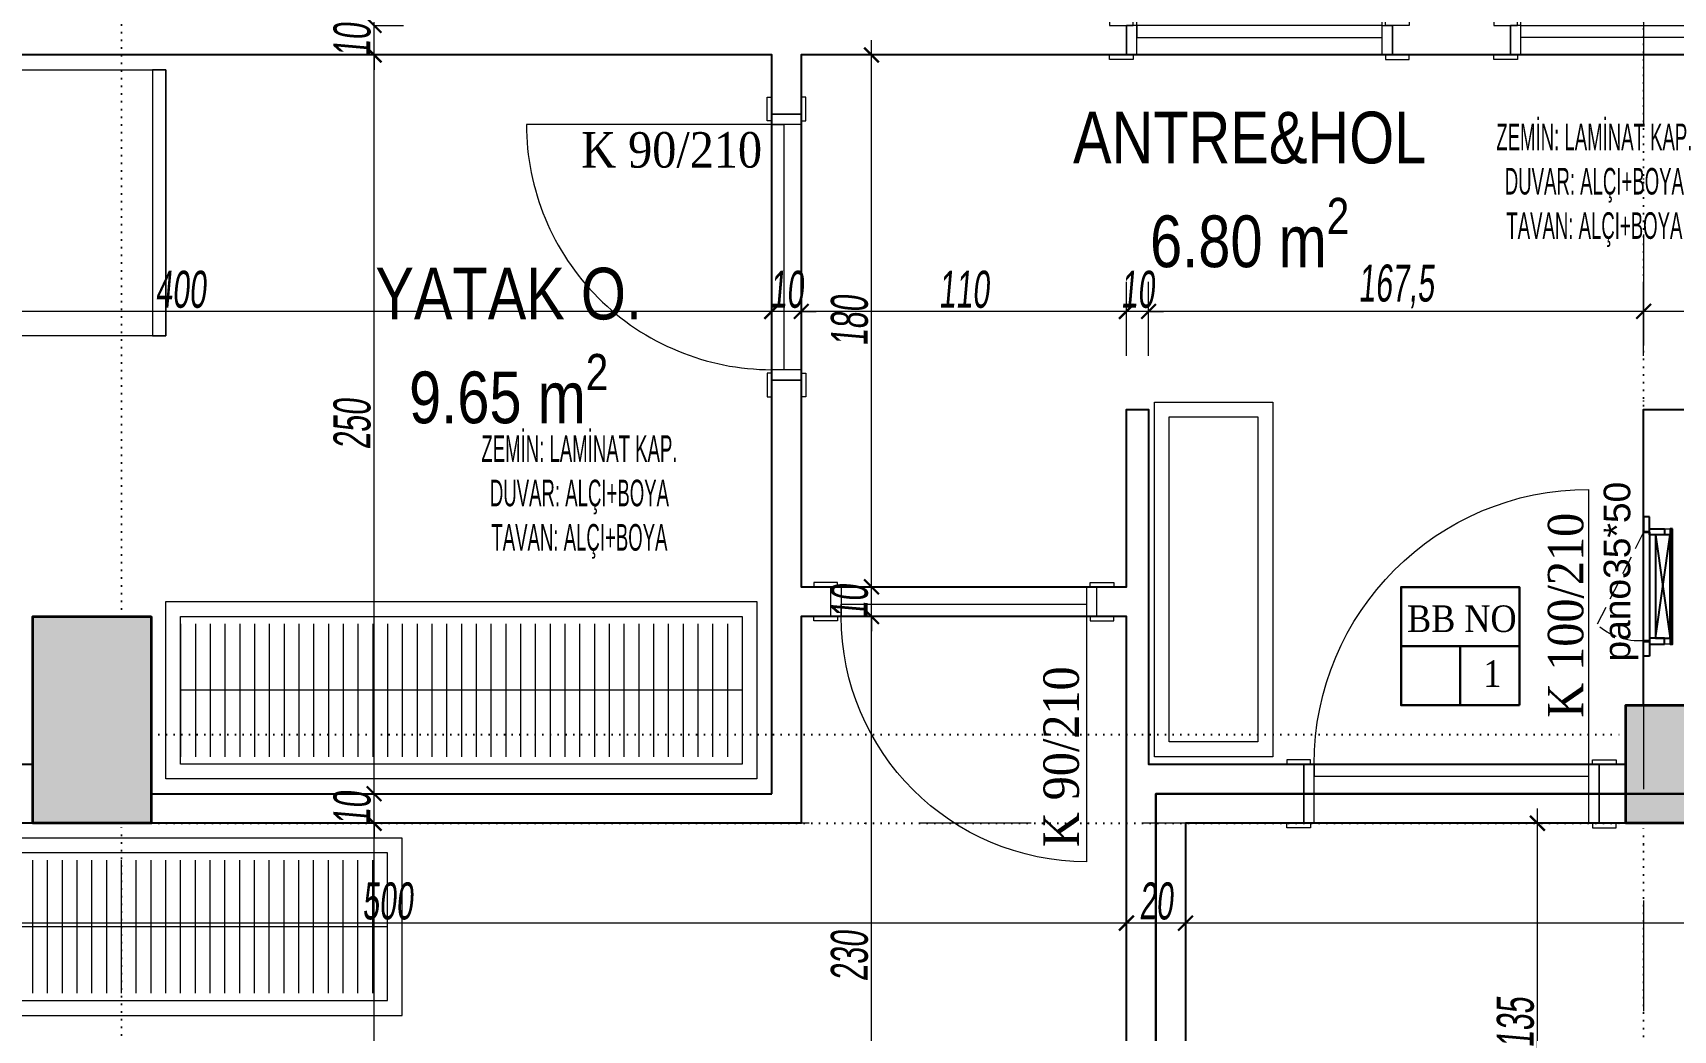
# Model space of a CAD drawing. Header units: millimetres. Extents: x -2145 to 33996, y -835 to 2363.
# Drawn here: x 11759 to 12314, y 175 to 512 of the extents above; entities that cross this region are included whole.
import ezdxf
from ezdxf.enums import TextEntityAlignment as Align

# ---------------------------------------------------------------- set-up
doc = ezdxf.new("R2010")
doc.units = ezdxf.units.MM
for name, pattern in [('DASHDOT', [1, 0.5, -0.25, 0, -0.25]), ('DOT', [0.25, 0, -0.25]), ('HIDDEN', [9.525, 6.35, -3.175])]:
    doc.linetypes.add(name, pattern=pattern)
for name, color, linetype in [('0 @ 1', 7, 'Continuous'), ('m_doğrama_ahşap', 25, 'Continuous'), ('m_tefriş_elektrik', 175, 'Continuous'), ('NET_KİRİŞ', 253, 'DOT'), ('NET_POZ', 41, 'Continuous'), ('T-MAH-AD', 7, 'Continuous')]:
    doc.layers.add(name, color=color, linetype=linetype)
doc.layers.add('ALAN', color=3, linetype='Continuous', lineweight=25, plot=False)
for name, color, linetype, lineweight in [('EMSAL HESAP', 1, 'Continuous', 30), ('M-INCE', 252, 'Continuous', 0), ('MM-TEFRIS', 173, 'Continuous', 5), ('NET_AKS', 251, 'DASHDOT', 9), ('NET_DUVAR', 150, 'Continuous', 18), ('NET_KAPI', 35, 'Continuous', 15), ('NET_KOLON_TARAMA', 8, 'Continuous', 0), ('NET_TAŞIYICI', 1, 'Continuous', 35), ('NET_ÖLÇÜ İÇ', 54, 'Continuous', 9), ('T-TEFRIS', 13, 'Continuous', 0), ('TEFRIS_TWA', 173, 'Continuous', 9), ('TEFRIS_TWA @ 1', 173, 'Continuous', 9)]:
    doc.layers.add(name, color=color, linetype=linetype, lineweight=lineweight)
doc.styles.add('ARIALTR', font='arial.ttf', dxfattribs={"width": 0.8, "height": 22.5})
doc.styles.add('BODRUM', font='swisscl.ttf', dxfattribs={"width": 0.8, "oblique": 5})
doc.styles.get("Standard").update_dxf_attribs({"font": 'arial.ttf'})
doc.styles.add('TGS SAYILAR', font='times.ttf', dxfattribs={"width": 0.7})
doc.dimstyles.new('olcu-50', dxfattribs={"dimscale": 0, "dimtxt": 12.5, "dimasz": 5, "dimexe": 10, "dimexo": 10, "dimgap": 1, "dimtad": 1, "dimdec": 1, "dimzin": 12, "dimtxsty": 'BODRUM', "dimblk": 'ARCHTICK', "dimcen": 8, "dimdle": 5, "dimclrd": 256, "dimclre": 256, "dimclrt": 256, "dimadec": 0, "dimazin": 2, "dimtfac": 1, "dimtdec": 1, "dimtix": 1, "dimtmove": 0, "dimatfit": 3, "dimldrblk": 'ARCHTICK', "dimfxl": 15, "dimfxlon": 1, "dimlwd": -1, "dimlwe": -1, "dimarcsym": 0})

# ---------------------------------------------------------------- blocks, each defined once
blk = doc.blocks.new('A$Cec846f78')
at = {"layer": 'NET_TAŞIYICI'}
for points in [[(-1620, 455), (-1620, 385), (-1660, 385), (-1660, 455)], [(-1051, 425), (-1051, 385), (-1121, 385), (-1121, 425)]]:
    blk.add_lwpolyline(points, close=True, dxfattribs=at)
blk = doc.blocks.new('A$Ca5374770')
at = {"layer": 'NET_KOLON_TARAMA'}
h = blk.add_hatch(dxfattribs=at)
h.set_pattern_fill('ANSI33', color=256)
h.paths.add_polyline_path([(1115, 0), (1115, 235), (1090, 235), (1090, 225), (1090, 0)])
h.paths.add_polyline_path([(890, 0), (890, 225), (890, 235), (865, 235), (865, 0)])
h.paths.add_polyline_path([(1580, 30), (1580, 0), (1660, 0), (1660, 30)])
h.paths.add_polyline_path([(1620, 455), (1620, 385), (1660, 385), (1660, 455)])
h.paths.add_polyline_path([(80, 950), (80, 980), (0, 980), (0, 950)])
h.paths.add_polyline_path([(1580, 980), (1580, 950), (1660, 950), (1660, 980)])
h.paths.add_polyline_path([(1035, 980), (1035, 950), (1115, 950), (1115, 980)])
h.paths.add_polyline_path([(625, 950), (625, 980), (545, 980), (545, 950)])
h.paths.add_polyline_path([(80, 0), (80, 30), (0, 30), (0, 0)])
h.paths.add_polyline_path([(1051, 425), (1051, 385), (1121, 385), (1121, 425)])
h.paths.add_polyline_path([(609, 385), (609, 425), (539, 425), (539, 385)])
h.paths.add_polyline_path([(585, 0), (585, 30), (505, 30), (505, 0)])
h.paths.add_polyline_path([(40, 385), (40, 455), (0, 455), (0, 385)])
at = {"layer": 'NET_TAŞIYICI', "xscale": -1}
blk.add_blockref('A$Cec846f78', (0, 0), dxfattribs=at)
blk = doc.blocks.new('*U2177')
at = {"layer": 'TEFRIS_TWA', "lineweight": 9}
for points in [[(120, 40), (120, 0), (0, 0), (0, 40)], [(120, 40), (120, 0), (0, 0), (0, 40)], [(115, 35), (115, 5), (5, 5), (5, 35)]]:
    blk.add_lwpolyline(points, close=True, dxfattribs=at)
blk = doc.blocks.new('*U614')
blk.add_line((-3.5, 0), (-3.5, -83))
for points in [[(-95.7, 10), (-87.7, 10), (-87.7, 11.5), (-95.7, 11.5)], [(5.7, 10), (-2.3, 10), (-2.3, 11.5), (5.7, 11.5)], [(-86.5, 0), (-90, 0), (-90, 10), (-86.5, 10)], [(-3.5, 0), (0, 0), (0, 10), (-3.5, 10)], [(-86.5, 4.1), (-3.5, 4.1), (-3.5, 0), (-86.5, 0)], [(-95.7, 0), (-87.7, 0), (-87.7, -1.5), (-95.7, -1.5)], [(5.7, 0), (-2.3, 0), (-2.3, -1.5), (5.7, -1.5)]]:
    blk.add_lwpolyline(points, close=True)
blk.add_lwpolyline([(-85.5, 10), (-4.5, 10)])
blk.add_arc((-3.5, 0), 83, 180, 270)
blk = doc.blocks.new('*U609')
at = {"layer": 'MM-TEFRIS'}
blk.add_line((30.69, 34.62), (45, 34.62), dxfattribs=at)
for points in [[(-45, 95), (-95, 95), (-95, 45), (-45, 45)], [(45, 95), (45, 90), (-45, 90), (-45, 95)], [(-45, 95), (45, 95), (45, -95), (-45, -95)], [(-45, 95), (45, 95), (45, -95), (-45, -95)], [(45, -95), (45, -90.5), (-45, -90.5), (-45, -95)]]:
    blk.add_lwpolyline(points, close=True, dxfattribs=at)
blk.add_lwpolyline([(-33.02, 78.3, -0.414214), (-29.02, 82.3), (29.02, 82.3, -0.414214), (33.02, 78.3), (33.02, 50.74, -0.414214), (29.02, 46.74), (-29.02, 46.74, -0.414214), (-33.02, 50.74)], format="xyb", close=True, dxfattribs=at)
blk.add_lwpolyline([(30.69, 34.62), (-30, -0.62), (-45, 17.38), (28.74, 34.62), (30.69, 34.62)], dxfattribs=at)
blk = doc.blocks.new('*U2224')
at = {"layer": 'TEFRIS_TWA', "lineweight": 9}
blk.add_line((195, 30), (5, 30), dxfattribs=at)
for points in [[(200, 60), (200, 0), (0, 0), (0, 60)], [(195, 55), (195, 5), (5, 5), (5, 55)]]:
    blk.add_lwpolyline(points, close=True, dxfattribs=at)
for points in [[(5, 52.5), (5, 7.5)], [(5, 52.5), (5, 7.5)], [(5, 52.5), (5, 7.5)], [(10, 52.5), (10, 7.5)], [(10, 52.5), (10, 7.5)], [(15, 52.5), (15, 7.5)], [(15, 52.5), (15, 7.5)], [(20, 52.5), (20, 7.5)], [(20, 52.5), (20, 7.5)], [(25, 52.5), (25, 7.5)], [(25, 52.5), (25, 7.5)], [(30, 52.5), (30, 7.5)], [(30, 52.5), (30, 7.5)], [(35, 52.5), (35, 7.5)], [(35, 52.5), (35, 7.5)], [(40, 52.5), (40, 7.5)], [(40, 52.5), (40, 7.5)], [(45, 52.5), (45, 7.5)], [(45, 52.5), (45, 7.5)], [(50, 52.5), (50, 7.5)], [(50, 52.5), (50, 7.5)], [(55, 52.5), (55, 7.5)], [(60, 52.5), (60, 7.5)], [(65, 52.5), (65, 7.5)], [(70, 52.5), (70, 7.5)], [(75, 52.5), (75, 7.5)], [(80, 52.5), (80, 7.5)], [(85, 52.5), (85, 7.5)], [(90, 52.5), (90, 7.5)], [(95, 52.5), (95, 7.5)], [(100, 52.5), (100, 7.5)], [(105, 52.5), (105, 7.5)], [(110, 52.5), (110, 7.5)], [(115, 52.5), (115, 7.5)], [(120, 52.5), (120, 7.5)], [(125, 52.5), (125, 7.5)], [(130, 52.5), (130, 7.5)], [(135, 52.5), (135, 7.5)], [(140, 52.5), (140, 7.5)], [(145, 52.5), (145, 7.5)], [(150, 52.5), (150, 7.5)], [(155, 52.5), (155, 7.5)], [(160, 52.5), (160, 7.5)], [(165, 52.5), (165, 7.5)], [(170, 52.5), (170, 7.5)], [(175, 52.5), (175, 7.5)], [(180, 52.5), (180, 7.5)], [(185, 52.5), (185, 7.5)], [(190, 52.5), (190, 7.5)], [(195, 52.5), (195, 7.5)], [(200, 52.5), (200, 7.5)]]:
    blk.add_lwpolyline(points, dxfattribs=at)
blk = doc.blocks.new('*U623')
at = {"layer": 'TEFRIS_TWA', "lineweight": 9}
blk.add_line((245, 30), (5, 30), dxfattribs=at)
for points in [[(250, 60), (250, 0), (0, 0), (0, 60)], [(245, 55), (245, 5), (5, 5), (5, 55)]]:
    blk.add_lwpolyline(points, close=True, dxfattribs=at)
for points in [[(5, 52.5), (5, 7.5)], [(5, 52.5), (5, 7.5)], [(5, 52.5), (5, 7.5)], [(10, 52.5), (10, 7.5)], [(10, 52.5), (10, 7.5)], [(15, 52.5), (15, 7.5)], [(15, 52.5), (15, 7.5)], [(20, 52.5), (20, 7.5)], [(20, 52.5), (20, 7.5)], [(25, 52.5), (25, 7.5)], [(25, 52.5), (25, 7.5)], [(30, 52.5), (30, 7.5)], [(30, 52.5), (30, 7.5)], [(35, 52.5), (35, 7.5)], [(35, 52.5), (35, 7.5)], [(40, 52.5), (40, 7.5)], [(40, 52.5), (40, 7.5)], [(45, 52.5), (45, 7.5)], [(45, 52.5), (45, 7.5)], [(50, 52.5), (50, 7.5)], [(50, 52.5), (50, 7.5)], [(55, 52.5), (55, 7.5)], [(60, 52.5), (60, 7.5)], [(65, 52.5), (65, 7.5)], [(70, 52.5), (70, 7.5)], [(75, 52.5), (75, 7.5)], [(80, 52.5), (80, 7.5)], [(85, 52.5), (85, 7.5)], [(90, 52.5), (90, 7.5)], [(95, 52.5), (95, 7.5)], [(100, 52.5), (100, 7.5)], [(105, 52.5), (105, 7.5)], [(110, 52.5), (110, 7.5)], [(115, 52.5), (115, 7.5)], [(120, 52.5), (120, 7.5)], [(125, 52.5), (125, 7.5)], [(130, 52.5), (130, 7.5)], [(135, 52.5), (135, 7.5)], [(140, 52.5), (140, 7.5)], [(145, 52.5), (145, 7.5)], [(150, 52.5), (150, 7.5)], [(155, 52.5), (155, 7.5)], [(160, 52.5), (160, 7.5)], [(165, 52.5), (165, 7.5)], [(170, 52.5), (170, 7.5)], [(175, 52.5), (175, 7.5)], [(180, 52.5), (180, 7.5)], [(185, 52.5), (185, 7.5)], [(190, 52.5), (190, 7.5)], [(195, 52.5), (195, 7.5)], [(200, 52.5), (200, 7.5)], [(205, 52.5), (205, 7.5)], [(210, 52.5), (210, 7.5)], [(215, 52.5), (215, 7.5)], [(220, 52.5), (220, 7.5)], [(225, 52.5), (225, 7.5)], [(230, 52.5), (230, 7.5)], [(235, 52.5), (235, 7.5)], [(240, 52.5), (240, 7.5)], [(245, 52.5), (245, 7.5)], [(250, 52.5), (250, 7.5)]]:
    blk.add_lwpolyline(points, dxfattribs=at)
blk = doc.blocks.new('*U439')
blk.add_line((-3.5, 0), (-3.5, -93))
for points in [[(-105.7, 20), (-97.7, 20), (-97.7, 21.5), (-105.7, 21.5)], [(-96.5, 0), (-100, 0), (-100, 20), (-96.5, 20)], [(-3.5, 0), (0, 0), (0, 20), (-3.5, 20)], [(5.7, 20), (-2.3, 20), (-2.3, 21.5), (5.7, 21.5)], [(-96.5, 4.1), (-3.5, 4.1), (-3.5, 0), (-96.5, 0)], [(-105.7, 0), (-97.7, 0), (-97.7, -1.5), (-105.7, -1.5)], [(5.7, 0), (-2.3, 0), (-2.3, -1.5), (5.7, -1.5)]]:
    blk.add_lwpolyline(points, close=True)
blk.add_lwpolyline([(-95.5, 20), (-4.5, 20)])
blk.add_arc((-3.5, 0), 93, 180, 270)
blk = doc.blocks.new('*U624')
blk.add_line((-86.5, 0), (-86.5, -83))
for points in [[(-95.7, 10), (-87.7, 10), (-87.7, 11.5), (-95.7, 11.5)], [(5.7, 10), (-2.3, 10), (-2.3, 11.5), (5.7, 11.5)], [(-86.5, 0), (-90, 0), (-90, 10), (-86.5, 10)], [(-3.5, 0), (0, 0), (0, 10), (-3.5, 10)], [(-86.5, 4.1), (-3.5, 4.1), (-3.5, 0), (-86.5, 0)], [(-95.7, 0), (-87.7, 0), (-87.7, -1.5), (-95.7, -1.5)], [(5.7, 0), (-2.3, 0), (-2.3, -1.5), (5.7, -1.5)]]:
    blk.add_lwpolyline(points, close=True)
blk.add_lwpolyline([(-85.5, 10), (-4.5, 10)])
blk.add_arc((-86.5, 0), 83, 270, 360)
blk = doc.blocks.new('*U625')
blk.add_line((-3.5, 0), (-3.5, 83))
for points in [[(-95.7, 0), (-87.7, 0), (-87.7, 1.5), (-95.7, 1.5)], [(-86.5, 0), (-90, 0), (-90, -10), (-86.5, -10)], [(-86.5, -4.1), (-3.5, -4.1), (-3.5, 0), (-86.5, 0)], [(-3.5, 0), (0, 0), (0, -10), (-3.5, -10)], [(5.7, 0), (-2.3, 0), (-2.3, 1.5), (5.7, 1.5)], [(-95.7, -10), (-87.7, -10), (-87.7, -11.5), (-95.7, -11.5)], [(5.7, -10), (-2.3, -10), (-2.3, -11.5), (5.7, -11.5)]]:
    blk.add_lwpolyline(points, close=True)
blk.add_lwpolyline([(-85.5, -10), (-4.5, -10)])
blk.add_arc((-3.5, 0), 83, 90, 180)
blk = doc.blocks.new('elk_pano_35x90')
for p, q in [((-17.5, 5), (17.5, 0)), ((17.5, 5), (-17.5, 0))]:
    blk.add_line(p, q)
for points in [[(-19.5, -0.8), (-19.5, 0), (19.5, 0), (19.5, -0.8)], [(-17.5, 5), (17.5, 5), (17.5, 0), (-17.5, 0)]]:
    blk.add_lwpolyline(points, close=True)
blk = doc.blocks.new('A$C6E772DF1')
at = {"layer": 'M-INCE', "linetype": 'HIDDEN'}
blk.add_line((-18.4, 14.8), (12.99, 30.56, 0), dxfattribs=at)
blk.add_arc((-3.19, 16.2, 0), 21.64, 356.3153, 41.5793, dxfattribs=at)
at = {"layer": 'm_doğrama_ahşap'}
for points in [[(-23.6, 12.8), (-23.6, 14.8), (-18.6, 14.8), (-18.6, 12.8)], [(-19.5, 7.8), (-17.5, 7.8), (-17.5, 12.8), (-19.5, 12.8)], [(19.5, 7.8), (17.5, 7.8), (17.5, 12.8), (19.5, 12.8)], [(23.6, 12.8), (23.6, 14.8), (18.6, 14.8), (18.6, 12.8)]]:
    blk.add_lwpolyline(points, close=True, dxfattribs=at)
at = {"layer": 'm_doğrama_ahşap', "elevation": 0}
blk.add_lwpolyline([(18.4, 14.8), (-18.4, 14.8), (-18.4, 12.8), (18.4, 12.8)], close=True, dxfattribs=at)
at = {"layer": 'm_tefriş_elektrik', "rotation": 359.9999653895172}
blk.add_blockref('elk_pano_35x90', (0, 5.8), dxfattribs=at)
blk = doc.blocks.new('A$Cb9b20b1b')
at = {"layer": 'NET_KİRİŞ', "ltscale": 10}
for p, q in [((225, 190), (225, 715)), ((740, 220), (740, 715)), ((730, 180), (231, 180)), ((225, 0), (225, 150)), ((730, 150), (231, 150)), ((740, -205), (740, 150))]:
    blk.add_line(p, q, dxfattribs=at)
blk = doc.blocks.new('A$C5ec6af74')
at = {"layer": 'NET_AKS', "ltscale": 75}
for p, q in [((-320, 1185), (-320, -185)), ((1125, 385), (-1195, 385))]:
    blk.add_line(p, q, dxfattribs=at)
blk = doc.blocks.new('_ArchTick')
at = {"color": 0, "linetype": 'ByBlock', "const_width": 0.15}
blk.add_lwpolyline([(-0.5, -0.5), (0.5, 0.5)], dxfattribs=at)
blk = doc.blocks.new('*D1093')
at = {"layer": 'Defpoints', "color": 0, "transparency": 16777216}
for p in [(12304.48, 417.83), (12364.48, 417.83), (12304.48, 384.61)]:
    blk.add_point(p, dxfattribs=at)
at = {"layer": 'NET_ÖLÇÜ İÇ', "transparency": 16777216}
for p, q in [((12304.48, 402.83), (12304.48, 427.83)), ((12364.48, 417.83), (12364.48, 427.83)), ((12369.48, 417.83), (12299.48, 417.83))]:
    blk.add_line(p, q, dxfattribs=at)
at = {"layer": 'NET_ÖLÇÜ İÇ', "transparency": 16777216, "xscale": 5, "yscale": 5, "zscale": 5, "rotation": 180}
blk.add_blockref('_ArchTick', (12304.48, 417.83), dxfattribs=at)
at = {"layer": 'NET_ÖLÇÜ İÇ', "transparency": 16777216, "xscale": 5, "yscale": 5, "zscale": 5}
blk.add_blockref('_ArchTick', (12364.48, 417.83), dxfattribs=at)
at = {"layer": 'NET_ÖLÇÜ İÇ', "transparency": 16777216, "insert": (12334.48, 425.23), "char_height": 12.5, "attachment_point": 5, "style": 'BODRUM'}
blk.add_mtext('60', dxfattribs=at)
blk = doc.blocks.new('*D1094')
at = {"layer": 'Defpoints', "color": 0, "transparency": 16777216}
for p in [(12136.98, 417.83), (12136.98, 384.61), (12304.48, 384.61)]:
    blk.add_point(p, dxfattribs=at)
at = {"layer": 'NET_ÖLÇÜ İÇ', "transparency": 16777216}
for p, q in [((12136.98, 402.83), (12136.98, 427.83)), ((12304.48, 402.83), (12304.48, 427.83)), ((12309.48, 417.83), (12131.98, 417.83))]:
    blk.add_line(p, q, dxfattribs=at)
at = {"layer": 'NET_ÖLÇÜ İÇ', "transparency": 16777216, "xscale": 5, "yscale": 5, "zscale": 5, "rotation": 180}
blk.add_blockref('_ArchTick', (12136.98, 417.83), dxfattribs=at)
at = {"layer": 'NET_ÖLÇÜ İÇ', "transparency": 16777216, "xscale": 5, "yscale": 5, "zscale": 5}
blk.add_blockref('_ArchTick', (12304.48, 417.83), dxfattribs=at)
at = {"layer": 'NET_ÖLÇÜ İÇ', "transparency": 16777216, "insert": (12220.73, 426.26), "char_height": 12.5, "attachment_point": 5, "style": 'BODRUM'}
blk.add_mtext('167,5', dxfattribs=at)
blk = doc.blocks.new('*D1095')
at = {"layer": 'Defpoints', "color": 0, "transparency": 16777216}
for p in [(12129.48, 417.83), (12129.48, 384.61), (12136.98, 384.61)]:
    blk.add_point(p, dxfattribs=at)
at = {"layer": 'NET_ÖLÇÜ İÇ', "transparency": 16777216}
for p, q in [((12129.48, 402.83), (12129.48, 427.83)), ((12136.98, 402.83), (12136.98, 427.83)), ((12129.48, 417.83), (12124.48, 417.83)), ((12136.98, 417.83), (12129.48, 417.83)), ((12136.98, 417.83), (12141.98, 417.83))]:
    blk.add_line(p, q, dxfattribs=at)
at = {"layer": 'NET_ÖLÇÜ İÇ', "transparency": 16777216, "xscale": 5, "yscale": 5, "zscale": 5}
blk.add_blockref('_ArchTick', (12129.48, 417.83), dxfattribs=at)
at = {"layer": 'NET_ÖLÇÜ İÇ', "transparency": 16777216, "xscale": 5, "yscale": 5, "zscale": 5, "rotation": 180}
blk.add_blockref('_ArchTick', (12136.98, 417.83), dxfattribs=at)
at = {"layer": 'NET_ÖLÇÜ İÇ', "transparency": 16777216, "insert": (12133.23, 425.23), "char_height": 12.5, "attachment_point": 5, "style": 'BODRUM'}
blk.add_mtext('10', dxfattribs=at)
blk = doc.blocks.new('*D1096')
at = {"layer": 'Defpoints', "color": 0, "transparency": 16777216}
for p in [(12019.48, 417.83), (12019.48, 417.83), (12129.48, 384.61)]:
    blk.add_point(p, dxfattribs=at)
at = {"layer": 'NET_ÖLÇÜ İÇ', "transparency": 16777216}
for p, q in [((12019.48, 417.83), (12019.48, 427.83)), ((12129.48, 402.83), (12129.48, 427.83)), ((12134.48, 417.83), (12014.48, 417.83))]:
    blk.add_line(p, q, dxfattribs=at)
at = {"layer": 'NET_ÖLÇÜ İÇ', "transparency": 16777216, "xscale": 5, "yscale": 5, "zscale": 5, "rotation": 180}
blk.add_blockref('_ArchTick', (12019.48, 417.83), dxfattribs=at)
at = {"layer": 'NET_ÖLÇÜ İÇ', "transparency": 16777216, "xscale": 5, "yscale": 5, "zscale": 5}
blk.add_blockref('_ArchTick', (12129.48, 417.83), dxfattribs=at)
at = {"layer": 'NET_ÖLÇÜ İÇ', "transparency": 16777216, "insert": (12074.48, 425.23), "char_height": 12.5, "attachment_point": 5, "style": 'BODRUM'}
blk.add_mtext('110', dxfattribs=at)
blk = doc.blocks.new('*D1097')
at = {"layer": 'Defpoints', "color": 0, "transparency": 16777216}
for p in [(12009.48, 417.83), (12009.48, 417.83), (12019.48, 417.83)]:
    blk.add_point(p, dxfattribs=at)
at = {"layer": 'NET_ÖLÇÜ İÇ', "transparency": 16777216}
for p, q in [((12009.48, 417.83), (12009.48, 427.83)), ((12019.48, 417.83), (12019.48, 427.83)), ((12009.48, 417.83), (12004.48, 417.83)), ((12019.48, 417.83), (12009.48, 417.83)), ((12019.48, 417.83), (12024.48, 417.83))]:
    blk.add_line(p, q, dxfattribs=at)
at = {"layer": 'NET_ÖLÇÜ İÇ', "transparency": 16777216, "xscale": 5, "yscale": 5, "zscale": 5}
blk.add_blockref('_ArchTick', (12009.48, 417.83), dxfattribs=at)
at = {"layer": 'NET_ÖLÇÜ İÇ', "transparency": 16777216, "xscale": 5, "yscale": 5, "zscale": 5, "rotation": 180}
blk.add_blockref('_ArchTick', (12019.48, 417.83), dxfattribs=at)
at = {"layer": 'NET_ÖLÇÜ İÇ', "transparency": 16777216, "insert": (12014.48, 425.23), "char_height": 12.5, "attachment_point": 5, "style": 'BODRUM'}
blk.add_mtext('10', dxfattribs=at)
blk = doc.blocks.new('*D1098')
at = {"layer": 'Defpoints', "color": 0, "transparency": 16777216}
for p in [(11609.48, 424.61), (11609.48, 417.83), (12009.48, 417.83)]:
    blk.add_point(p, dxfattribs=at)
at = {"layer": 'NET_ÖLÇÜ İÇ', "transparency": 16777216}
for p, q in [((12009.48, 417.83), (12009.48, 427.83)), ((12014.48, 417.83), (11604.48, 417.83)), ((11609.48, 417.83), (11609.48, 407.83))]:
    blk.add_line(p, q, dxfattribs=at)
at = {"layer": 'NET_ÖLÇÜ İÇ', "transparency": 16777216, "xscale": 5, "yscale": 5, "zscale": 5, "rotation": 180}
blk.add_blockref('_ArchTick', (11609.48, 417.83), dxfattribs=at)
at = {"layer": 'NET_ÖLÇÜ İÇ', "transparency": 16777216, "xscale": 5, "yscale": 5, "zscale": 5}
blk.add_blockref('_ArchTick', (12009.48, 417.83), dxfattribs=at)
at = {"layer": 'NET_ÖLÇÜ İÇ', "transparency": 16777216, "insert": (11809.48, 425.23), "char_height": 12.5, "attachment_point": 5, "style": 'BODRUM'}
blk.add_mtext('400', dxfattribs=at)
blk = doc.blocks.new('*D1100')
at = {"layer": 'Defpoints', "color": 0, "transparency": 16777216}
for p in [(12149.48, 210.83), (12149.48, 210.83), (12999.48, 210.83)]:
    blk.add_point(p, dxfattribs=at)
at = {"layer": 'NET_ÖLÇÜ İÇ', "transparency": 16777216}
for p, q in [((12149.48, 210.83), (12149.48, 220.83)), ((12999.48, 210.83), (12999.48, 220.83)), ((13004.48, 210.83), (12144.48, 210.83))]:
    blk.add_line(p, q, dxfattribs=at)
at = {"layer": 'NET_ÖLÇÜ İÇ', "transparency": 16777216, "xscale": 5, "yscale": 5, "zscale": 5, "rotation": 180}
blk.add_blockref('_ArchTick', (12149.48, 210.83), dxfattribs=at)
at = {"layer": 'NET_ÖLÇÜ İÇ', "transparency": 16777216, "xscale": 5, "yscale": 5, "zscale": 5}
blk.add_blockref('_ArchTick', (12999.48, 210.83), dxfattribs=at)
at = {"layer": 'NET_ÖLÇÜ İÇ', "transparency": 16777216, "insert": (12646.47, 218.24), "char_height": 12.5, "attachment_point": 5, "style": 'BODRUM'}
blk.add_mtext('850', dxfattribs=at)
blk = doc.blocks.new('*D1101')
at = {"layer": 'Defpoints', "color": 0, "transparency": 16777216}
for p in [(12129.48, 210.83), (12129.48, 210.83), (12149.48, 210.83)]:
    blk.add_point(p, dxfattribs=at)
at = {"layer": 'NET_ÖLÇÜ İÇ', "transparency": 16777216}
for p, q in [((12129.48, 210.83), (12129.48, 220.83)), ((12149.48, 210.83), (12149.48, 220.83)), ((12154.48, 210.83), (12124.48, 210.83))]:
    blk.add_line(p, q, dxfattribs=at)
at = {"layer": 'NET_ÖLÇÜ İÇ', "transparency": 16777216, "xscale": 5, "yscale": 5, "zscale": 5, "rotation": 180}
blk.add_blockref('_ArchTick', (12129.48, 210.83), dxfattribs=at)
at = {"layer": 'NET_ÖLÇÜ İÇ', "transparency": 16777216, "xscale": 5, "yscale": 5, "zscale": 5}
blk.add_blockref('_ArchTick', (12149.48, 210.83), dxfattribs=at)
at = {"layer": 'NET_ÖLÇÜ İÇ', "transparency": 16777216, "insert": (12139.48, 218.24), "char_height": 12.5, "attachment_point": 5, "style": 'BODRUM'}
blk.add_mtext('20', dxfattribs=at)
blk = doc.blocks.new('*D1102')
at = {"layer": 'Defpoints', "color": 0, "transparency": 16777216}
for p in [(11629.48, 210.83), (11629.48, 210.83), (12129.48, 210.83)]:
    blk.add_point(p, dxfattribs=at)
at = {"layer": 'NET_ÖLÇÜ İÇ', "transparency": 16777216}
for p, q in [((11629.48, 210.83), (11629.48, 220.83)), ((12129.48, 210.83), (12129.48, 220.83)), ((12134.48, 210.83), (11624.48, 210.83))]:
    blk.add_line(p, q, dxfattribs=at)
at = {"layer": 'NET_ÖLÇÜ İÇ', "transparency": 16777216, "xscale": 5, "yscale": 5, "zscale": 5, "rotation": 180}
blk.add_blockref('_ArchTick', (11629.48, 210.83), dxfattribs=at)
at = {"layer": 'NET_ÖLÇÜ İÇ', "transparency": 16777216, "xscale": 5, "yscale": 5, "zscale": 5}
blk.add_blockref('_ArchTick', (12129.48, 210.83), dxfattribs=at)
at = {"layer": 'NET_ÖLÇÜ İÇ', "transparency": 16777216, "insert": (11879.48, 218.24), "char_height": 12.5, "attachment_point": 5, "style": 'BODRUM'}
blk.add_mtext('500', dxfattribs=at)
blk = doc.blocks.new('*D1124')
at = {"layer": 'Defpoints', "color": 0, "transparency": 16777216}
for p in [(11874.95, 244.61), (11874.95, 244.61), (11874.95, -120.39)]:
    blk.add_point(p, dxfattribs=at)
at = {"layer": 'NET_ÖLÇÜ İÇ', "transparency": 16777216}
for p, q in [((11874.95, -125.39), (11874.95, 249.61)), ((11874.95, 244.61), (11884.95, 244.61)), ((11874.95, -120.39), (11884.95, -120.39))]:
    blk.add_line(p, q, dxfattribs=at)
at = {"layer": 'NET_ÖLÇÜ İÇ', "transparency": 16777216, "xscale": 5, "yscale": 5, "zscale": 5}
for p, rotation in [((11874.95, 244.61), 90), ((11874.95, -120.39), 270)]:
    blk.add_blockref('_ArchTick', p, dxfattribs=dict(at, rotation=rotation))
at = {"layer": 'NET_ÖLÇÜ İÇ', "transparency": 16777216, "insert": (11867.54, 62.11), "char_height": 12.5, "attachment_point": 5, "rotation": 90, "style": 'BODRUM'}
blk.add_mtext('365', dxfattribs=at)
blk = doc.blocks.new('*D1125')
at = {"layer": 'Defpoints', "color": 0, "transparency": 16777216}
for p in [(11874.95, 254.61), (11874.95, 254.61), (11874.95, 244.61)]:
    blk.add_point(p, dxfattribs=at)
at = {"layer": 'NET_ÖLÇÜ İÇ', "transparency": 16777216}
for p, q in [((11874.95, 254.61), (11874.95, 259.61)), ((11874.95, 254.61), (11884.95, 254.61)), ((11874.95, 244.61), (11874.95, 254.61)), ((11874.95, 244.61), (11884.95, 244.61)), ((11874.95, 244.61), (11874.95, 239.61))]:
    blk.add_line(p, q, dxfattribs=at)
at = {"layer": 'NET_ÖLÇÜ İÇ', "transparency": 16777216, "xscale": 5, "yscale": 5, "zscale": 5}
for p, rotation in [((11874.95, 254.61), 270), ((11874.95, 244.61), 90)]:
    blk.add_blockref('_ArchTick', p, dxfattribs=dict(at, rotation=rotation))
at = {"layer": 'NET_ÖLÇÜ İÇ', "transparency": 16777216, "insert": (11867.55, 249.61), "char_height": 12.5, "attachment_point": 5, "rotation": 90, "style": 'BODRUM'}
blk.add_mtext('10', dxfattribs=at)
blk = doc.blocks.new('*D1126')
at = {"layer": 'Defpoints', "color": 0, "transparency": 16777216}
for p in [(11874.95, 504.61), (11874.95, 504.61), (11874.95, 254.61)]:
    blk.add_point(p, dxfattribs=at)
at = {"layer": 'NET_ÖLÇÜ İÇ', "transparency": 16777216}
for p, q in [((11874.95, 249.61), (11874.95, 509.61)), ((11874.95, 504.61), (11884.95, 504.61)), ((11874.95, 254.61), (11884.95, 254.61))]:
    blk.add_line(p, q, dxfattribs=at)
at = {"layer": 'NET_ÖLÇÜ İÇ', "transparency": 16777216, "xscale": 5, "yscale": 5, "zscale": 5}
for p, rotation in [((11874.95, 504.61), 90), ((11874.95, 254.61), 270)]:
    blk.add_blockref('_ArchTick', p, dxfattribs=dict(at, rotation=rotation))
at = {"layer": 'NET_ÖLÇÜ İÇ', "transparency": 16777216, "insert": (11867.55, 379.61), "char_height": 12.5, "attachment_point": 5, "rotation": 90, "style": 'BODRUM'}
blk.add_mtext('250', dxfattribs=at)
blk = doc.blocks.new('*D1127')
at = {"layer": 'Defpoints', "color": 0, "transparency": 16777216}
for p in [(11874.95, 514.61), (11874.95, 514.61), (11874.95, 504.61)]:
    blk.add_point(p, dxfattribs=at)
at = {"layer": 'NET_ÖLÇÜ İÇ', "transparency": 16777216}
for p, q in [((11874.95, 514.61), (11874.95, 519.61)), ((11874.95, 514.61), (11884.95, 514.61)), ((11874.95, 504.61), (11874.95, 514.61)), ((11874.95, 504.61), (11884.95, 504.61)), ((11874.95, 504.61), (11874.95, 499.61))]:
    blk.add_line(p, q, dxfattribs=at)
at = {"layer": 'NET_ÖLÇÜ İÇ', "transparency": 16777216, "xscale": 5, "yscale": 5, "zscale": 5}
for p, rotation in [((11874.95, 514.61), 270), ((11874.95, 504.61), 90)]:
    blk.add_blockref('_ArchTick', p, dxfattribs=dict(at, rotation=rotation))
at = {"layer": 'NET_ÖLÇÜ İÇ', "transparency": 16777216, "insert": (11867.55, 509.61), "char_height": 12.5, "attachment_point": 5, "rotation": 90, "style": 'BODRUM'}
blk.add_mtext('10', dxfattribs=at)
blk = doc.blocks.new('*D1128')
at = {"layer": 'Defpoints', "color": 0, "transparency": 16777216}
for p in [(11874.95, 819.61), (11874.95, 819.61), (11874.95, 514.61)]:
    blk.add_point(p, dxfattribs=at)
at = {"layer": 'NET_ÖLÇÜ İÇ', "transparency": 16777216}
for p, q in [((11874.95, 509.61), (11874.95, 824.61)), ((11874.95, 819.61), (11884.95, 819.61)), ((11874.95, 514.61), (11884.95, 514.61))]:
    blk.add_line(p, q, dxfattribs=at)
at = {"layer": 'NET_ÖLÇÜ İÇ', "transparency": 16777216, "xscale": 5, "yscale": 5, "zscale": 5}
for p, rotation in [((11874.95, 819.61), 90), ((11874.95, 514.61), 270)]:
    blk.add_blockref('_ArchTick', p, dxfattribs=dict(at, rotation=rotation))
at = {"layer": 'NET_ÖLÇÜ İÇ', "transparency": 16777216, "insert": (11867.54, 667.11), "char_height": 12.5, "attachment_point": 5, "rotation": 90, "style": 'BODRUM'}
blk.add_mtext('305', dxfattribs=at)
blk = doc.blocks.new('*D1130')
at = {"layer": 'Defpoints', "color": 0, "transparency": 16777216}
for p in [(12043.23, 314.61), (12043.23, 314.61), (12043.23, 84.61)]:
    blk.add_point(p, dxfattribs=at)
at = {"layer": 'NET_ÖLÇÜ İÇ', "transparency": 16777216}
for p, q in [((12043.23, 79.61), (12043.23, 319.61)), ((12043.23, 314.61), (12053.23, 314.61)), ((12043.23, 84.61), (12053.23, 84.61))]:
    blk.add_line(p, q, dxfattribs=at)
at = {"layer": 'NET_ÖLÇÜ İÇ', "transparency": 16777216, "xscale": 5, "yscale": 5, "zscale": 5}
for p, rotation in [((12043.23, 314.61), 90), ((12043.23, 84.61), 270)]:
    blk.add_blockref('_ArchTick', p, dxfattribs=dict(at, rotation=rotation))
at = {"layer": 'NET_ÖLÇÜ İÇ', "transparency": 16777216, "insert": (12035.82, 199.61), "char_height": 12.5, "attachment_point": 5, "rotation": 90, "style": 'BODRUM'}
blk.add_mtext('230', dxfattribs=at)
blk = doc.blocks.new('*D1876')
at = {"layer": 'Defpoints', "color": 0, "transparency": 16777216}
for p in [(12043.23, 324.61), (12043.23, 324.61), (12043.23, 314.61)]:
    blk.add_point(p, dxfattribs=at)
at = {"layer": 'NET_ÖLÇÜ İÇ', "transparency": 16777216}
for p, q in [((12043.23, 324.61), (12043.23, 329.61)), ((12043.23, 324.61), (12053.23, 324.61)), ((12043.23, 314.61), (12043.23, 324.61)), ((12043.23, 314.61), (12053.23, 314.61)), ((12043.23, 314.61), (12043.23, 309.61))]:
    blk.add_line(p, q, dxfattribs=at)
at = {"layer": 'NET_ÖLÇÜ İÇ', "transparency": 16777216, "xscale": 5, "yscale": 5, "zscale": 5}
for p, rotation in [((12043.23, 324.61), 270), ((12043.23, 314.61), 90)]:
    blk.add_blockref('_ArchTick', p, dxfattribs=dict(at, rotation=rotation))
at = {"layer": 'NET_ÖLÇÜ İÇ', "transparency": 16777216, "insert": (12035.83, 319.61), "char_height": 12.5, "attachment_point": 5, "rotation": 90, "style": 'BODRUM'}
blk.add_mtext('10', dxfattribs=at)
blk = doc.blocks.new('*D1877')
at = {"layer": 'Defpoints', "color": 0, "transparency": 16777216}
for p in [(12043.23, 504.61), (12043.23, 504.61), (12043.23, 324.61)]:
    blk.add_point(p, dxfattribs=at)
at = {"layer": 'NET_ÖLÇÜ İÇ', "transparency": 16777216}
for p, q in [((12043.23, 319.61), (12043.23, 509.61)), ((12043.23, 504.61), (12033.23, 504.61)), ((12043.23, 324.61), (12053.23, 324.61))]:
    blk.add_line(p, q, dxfattribs=at)
at = {"layer": 'NET_ÖLÇÜ İÇ', "transparency": 16777216, "xscale": 5, "yscale": 5, "zscale": 5}
for p, rotation in [((12043.23, 504.61), 90), ((12043.23, 324.61), 270)]:
    blk.add_blockref('_ArchTick', p, dxfattribs=dict(at, rotation=rotation))
at = {"layer": 'NET_ÖLÇÜ İÇ', "transparency": 16777216, "insert": (12035.83, 414.61), "char_height": 12.5, "attachment_point": 5, "rotation": 90, "style": 'BODRUM'}
blk.add_mtext('180', dxfattribs=at)
blk = doc.blocks.new('*D1884')
at = {"layer": 'Defpoints', "color": 0, "transparency": 16777216}
for p in [(12268.55, 244.61), (12268.55, 244.61), (12268.55, 109.61)]:
    blk.add_point(p, dxfattribs=at)
at = {"layer": 'NET_ÖLÇÜ İÇ', "transparency": 16777216}
for p, q in [((12268.55, 104.61), (12268.55, 249.61)), ((12268.55, 244.61), (12278.55, 244.61)), ((12268.55, 109.61), (12278.55, 109.61))]:
    blk.add_line(p, q, dxfattribs=at)
at = {"layer": 'NET_ÖLÇÜ İÇ', "transparency": 16777216, "xscale": 5, "yscale": 5, "zscale": 5}
for p, rotation in [((12268.55, 244.61), 90), ((12268.55, 109.61), 270)]:
    blk.add_blockref('_ArchTick', p, dxfattribs=dict(at, rotation=rotation))
at = {"layer": 'NET_ÖLÇÜ İÇ', "transparency": 16777216, "insert": (12261.14, 177.11), "char_height": 12.5, "attachment_point": 5, "rotation": 90, "style": 'BODRUM'}
blk.add_mtext('135', dxfattribs=at)

msp = doc.modelspace()

# ---------------------------------------------------------------- linework, layer by layer
at = {"layer": 'ALAN'}
for points in [[(12009.48, 254.61), (12009.48, 504.61), (11609.48, 504.61), (11609.48, 264.61), (11759.48, 264.61), (11759.48, 314.61), (11799.48, 314.61), (11799.48, 254.61)], [(12298.48, 264.61), (12298.48, 284.61), (12304.48, 284.61), (12304.48, 384.61), (12364.48, 384.61), (12364.48, 504.61), (12019.48, 504.61), (12019.48, 324.61), (12129.48, 324.61), (12129.48, 384.61), (12136.98, 384.61), (12136.98, 374.61), (12136.98, 374.61), (12136.98, 264.61)], [(11939.48, 84.61), (12129.48, 84.61), (12129.48, 314.61), (12019.48, 314.61), (12019.48, 244.61), (11629.48, 244.61), (11629.48, -120.39), (11759.48, -120.39), (11759.48, -110.39), (11839.48, -110.39), (11839.48, -120.39), (11939.48, -120.39)], [(12999.48, 119.61), (12999.48, 244.61), (12149.48, 244.61), (12149.48, 109.61), (12304.48, 109.61), (12304.48, 94.61), (12554.48, 94.61), (12554.48, 119.61), (12554.48, 119.61)]]:
    msp.add_lwpolyline(points, close=True, dxfattribs=at)
at = {"layer": 'EMSAL HESAP'}
for points in [[(12589.48, 459.61), (12589.48, 839.61), (11589.48, 839.61), (11589.48, 244.61), (11609.48, 244.61), (11609.48, -140.39), (11949.48, -140.39), (11949.48, 74.61), (12139.48, 74.61), (12139.48, 254.61), (12564.48, 254.61), (12564.48, 459.61)], [(12262.44, 304.56), (12222.44, 304.56), (12222.44, 324.56), (12262.44, 324.56)], [(12242.44, 284.56), (12222.44, 284.56), (12222.44, 304.56), (12242.44, 304.56)], [(12262.44, 284.56), (12242.44, 284.56), (12242.44, 304.56), (12262.44, 304.56)]]:
    msp.add_lwpolyline(points, close=True, dxfattribs=at)
at = {"layer": 'NET_DUVAR'}
for p, q in [((12129.48, 504.61), (12129.48, 514.61)), ((12219.48, 504.61), (12219.48, 514.61)), ((12259.48, 504.61), (12259.48, 514.61)), ((11779.48, 504.61), (11609.48, 504.61)), ((12009.48, 504.61), (11779.48, 504.61)), ((12009.48, 504.61), (12009.48, 484.61)), ((12019.48, 504.61), (12019.48, 484.61)), ((12129.48, 504.61), (12019.48, 504.61)), ((12259.48, 504.61), (12219.48, 504.61)), ((12019.48, 484.61), (12009.48, 484.61)), ((12019.48, 394.61), (12009.48, 394.61)), ((12009.48, 394.61), (12009.48, 254.61)), ((12019.48, 394.61), (12019.48, 324.61)), ((12129.48, 384.61), (12136.98, 384.61)), ((12129.48, 324.61), (12129.48, 384.61)), ((12136.98, 384.61), (12136.98, 264.61)), ((12304.48, 284.61), (12304.48, 384.61)), ((12364.48, 384.61), (12304.48, 384.61)), ((12019.48, 324.61), (12029.48, 324.61)), ((12029.48, 314.61), (12029.48, 324.61)), ((12119.48, 314.61), (12119.48, 324.61)), ((12119.48, 324.61), (12129.48, 324.61)), ((12019.48, 314.61), (12029.48, 314.61)), ((12019.48, 314.61), (12019.48, 244.61)), ((12119.48, 314.61), (12129.48, 314.61)), ((12129.48, 314.61), (12129.48, 84.61)), ((12136.98, 264.61), (12189.48, 264.61)), ((12189.48, 244.61), (12189.48, 264.61)), ((12289.48, 244.61), (12289.48, 264.61)), ((12289.48, 264.61), (12298.48, 264.61)), ((11799.48, 254.61), (12009.48, 254.61)), ((11799.48, 244.61), (12019.48, 244.61)), ((12149.48, 244.61), (12149.48, 64.61)), ((12189.48, 244.61), (12149.48, 244.61)), ((12298.48, 244.61), (12289.48, 244.61))]:
    msp.add_line(p, q, dxfattribs=at)
msp.add_lwpolyline([(12306.48, 344.25), (12314.28, 344.25), (12314.28, 305.25), (12306.48, 305.25)], dxfattribs=at)

# ---------------------------------------------------------------- block references
at = {"layer": '0 @ 1', "rotation": 90.00000001559278}
msp.add_blockref('*U609', (11709.48, 454.61), dxfattribs=at)
at = {"layer": 'NET_AKS'}
msp.add_blockref('A$C5ec6af74', (12624.48, -140.39), dxfattribs=at)
at = {"layer": 'NET_KAPI', "xscale": -1, "rotation": 180}
for name, p in [('*U614', (12219.48, 514.61)), ('*U439', (12289.48, 264.61)), ('*U625', (12119.48, 314.61))]:
    msp.add_blockref(name, p, dxfattribs=at)
at = {"layer": 'NET_KAPI'}
for name, p, rotation in [('*U614', (12259.48, 514.61), 180), ('*U624', (12009.48, 394.61), 270)]:
    msp.add_blockref(name, p, dxfattribs=dict(at, rotation=rotation))
at = {"layer": 'NET_KİRİŞ', "xscale": -1}
msp.add_blockref('A$Cb9b20b1b', (12529.48, 94.61), dxfattribs=at)
at = {"layer": 'NET_TAŞIYICI', "xscale": -1}
msp.add_blockref('A$Ca5374770', (13419.48, -140.39), dxfattribs=at)
at = {"layer": 'T-TEFRIS', "xscale": -1, "rotation": 90}
msp.add_blockref('A$C6E772DF1', (12319.28, 324.75), dxfattribs=at)
at = {"layer": 'TEFRIS_TWA @ 1', "rotation": 270}
msp.add_blockref('*U2177', (12138.98, 387.11), dxfattribs=at)
at = {"layer": 'TEFRIS_TWA @ 1'}
msp.add_blockref('*U2224', (11804.48, 259.61), dxfattribs=at)
at = {"layer": 'TEFRIS_TWA @ 1', "xscale": -1, "rotation": 180}
msp.add_blockref('*U623', (11634.48, 239.61), dxfattribs=at)

# ---------------------------------------------------------------- texts
at = {"layer": 'NET_POZ', "style": 'TGS SAYILAR', "width": 0.9}
msp.add_text('K 90/210', height=12, dxfattribs=at).set_placement((11945.04, 466.5))
at = {"layer": 'NET_POZ'}
msp.add_text('pano35*50', height=9, rotation=90, dxfattribs=at).set_placement((12296.75, 329.75, -1.02), align=Align.MIDDLE)
at = {"layer": 'NET_POZ', "style": 'TGS SAYILAR', "width": 0.9}
for s, height, rotation, p in [('K 100/210', 12, 90, (12284.07, 280.34)), ('BB NO', 9, 360, (12224.45, 309.34)), ('1', 9, 360, (12250.22, 290.75)), ('K 90/210', 12, 90, (12113.39, 236.53))]:
    msp.add_text(s, height=height, rotation=rotation, dxfattribs=at).set_placement(p)
at = {"layer": 'NET_POZ', "char_height": 9, "width": 105.1157, "attachment_point": 8}
for insert in [(12287.81, 439.61), (11944.42, 334.1)]:
    msp.add_mtext('{\\W0.5;ZEMİN: LAMİNAT KAP.\\PDUVAR: ALÇI+BOYA\\PTAVAN: ALÇI+BOYA}', dxfattribs=dict(at, insert=insert))
at = {"layer": 'T-MAH-AD', "char_height": 17.5, "width": 121.1216, "attachment_point": 2, "style": 'ARIALTR'}
for s, insert in [('\\A1;ANTRE&HOL\\P6.80 m{\\H0.7x;\\S2^ ;}', (12171.18, 485.42)), ('\\A1;YATAK O.\\P9.65 m{\\H0.7x;\\S2^ ;}', (11920.48, 432.6))]:
    msp.add_mtext(s, dxfattribs=dict(at, insert=insert))

# ---------------------------------------------------------------- dimensions: what is measured, and where the dimension line sits
at = {"layer": 'NET_ÖLÇÜ İÇ'}
for base, p1, p2, angle, override, picture, middle in [((11874.95, 819.61), (11874.95, 514.61), (11874.95, 819.61), 270, {"dimscale": 1, "dimtmove": 1}, '*D1128', (11867.54, 667.11)), ((11874.95, 514.61), (11874.95, 504.61), (11874.95, 514.61), 270, {"dimscale": 1, "dimtmove": 1}, '*D1127', (11867.55, 509.61)), ((11874.95, 504.61), (11874.95, 254.61), (11874.95, 504.61), 270, {"dimscale": 1, "dimtmove": 1}, '*D1126', (11867.55, 379.61)), ((12043.23, 504.61), (12043.23, 324.61), (12043.23, 504.61), 90, {"dimscale": 1, "dimtmove": 1}, '*D1877', (12035.83, 414.61)), ((11609.48, 417.83), (12009.48, 417.83), (11609.48, 424.61), 0, {"dimscale": 1, "dimtmove": 1}, '*D1098', (11809.48, 425.23)), ((12009.48, 417.83), (12019.48, 417.83), (12009.48, 417.83), 0, {"dimscale": 1, "dimtmove": 1}, '*D1097', (12014.48, 425.23)), ((12019.48, 417.83), (12129.48, 384.61), (12019.48, 417.83), 0, {"dimscale": 1, "dimtmove": 1}, '*D1096', (12074.48, 425.23)), ((12136.98, 417.83), (12304.48, 384.61), (12136.98, 384.61), 0, {"dimscale": 1, "dimtmove": 1}, '*D1094', (12220.73, 426.26)), ((12304.48, 417.83), (12364.48, 417.83), (12304.48, 384.61), 0, {"dimscale": 1, "dimtmove": 1}, '*D1093', (12334.48, 425.23)), ((12043.23, 324.61), (12043.23, 314.61), (12043.23, 324.61), 90, {"dimscale": 1}, '*D1876', (12035.83, 319.61)), ((11874.95, 254.61), (11874.95, 244.61), (11874.95, 254.61), 270, {"dimscale": 1, "dimtmove": 1}, '*D1125', (11867.55, 249.61)), ((11874.95, 244.61), (11874.95, -120.39), (11874.95, 244.61), 270, {"dimscale": 1, "dimtmove": 1}, '*D1124', (11867.54, 62.11)), ((12268.55, 244.61), (12268.55, 109.61), (12268.55, 244.61), 90, {"dimscale": 1, "dimtmove": 1}, '*D1884', (12261.14, 177.11))]:
    dim = msp.add_linear_dim(base=base, p1=p1, p2=p2, angle=angle, dimstyle='olcu-50', override=override, dxfattribs=at)
    dim.commit()
    dim.dimension.update_dxf_attribs({"geometry": picture, "text_midpoint": middle})
dim = msp.add_linear_dim(base=(12129.48, 417.83), p1=(12136.98, 384.61), p2=(12129.48, 384.61), angle=0, text='10', dimstyle='olcu-50', override={"dimscale": 1, "dimtmove": 1}, dxfattribs=at)
dim.commit()
dim.dimension.update_dxf_attribs({"geometry": '*D1095', "text_midpoint": (12133.23, 425.23)})
dim = msp.add_aligned_dim(p1=(12043.23, 84.61), p2=(12043.23, 314.61), distance=0, dimstyle='olcu-50', override={"dimscale": 1}, dxfattribs=at)
dim.commit()
dim.dimension.update_dxf_attribs({"geometry": '*D1130', "text_midpoint": (12035.82, 199.61)})
for base, p1, p2, picture, middle in [((11629.48, 210.83), (12129.48, 210.83), (11629.48, 210.83), '*D1102', (11879.48, 218.24)), ((12129.48, 210.83), (12149.48, 210.83), (12129.48, 210.83), '*D1101', (12139.48, 218.24))]:
    dim = msp.add_linear_dim(base=base, p1=p1, p2=p2, dimstyle='olcu-50', override={"dimscale": 1, "dimtmove": 1}, dxfattribs=at)
    dim.commit()
    dim.dimension.update_dxf_attribs({"geometry": picture, "text_midpoint": middle})
dim = msp.add_linear_dim(base=(12149.48, 210.83), p1=(12999.48, 210.83), p2=(12149.48, 210.83), angle=180, dimstyle='olcu-50', override={"dimscale": 1}, dxfattribs=at)
dim.commit()
dim.dimension.update_dxf_attribs({"geometry": '*D1100', "text_midpoint": (12646.47, 210.83), "dimtype": 161})

doc.saveas('drawing.dxf')
